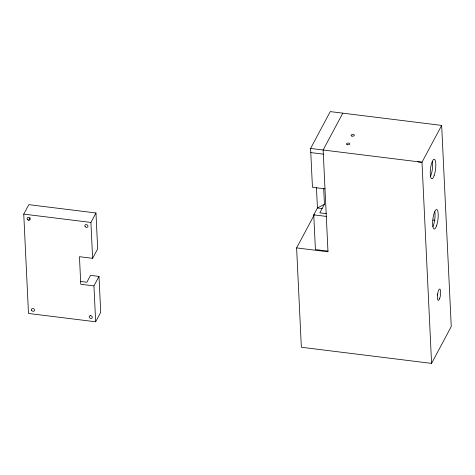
<?xml version="1.0" encoding="UTF-8"?>
<svg xmlns="http://www.w3.org/2000/svg" width="475" height="475" viewBox="0 0 475 475"><rect width="100%" height="100%" fill="white"/><g stroke="black" fill="none" stroke-linecap="round" stroke-linejoin="round"><path stroke-width="0.71" d="M98.996 276.426L100.706 312.312L95.653 321.783L28.482 313.464L23.75 214.118L28.803 204.654L95.974 212.972L97.684 248.864L92.625 258.329L79.456 256.696L80.768 284.258L93.943 285.891L98.996 276.426L90.529 275.375L86.854 282.257L80.578 281.485M28.72 220.216L30.067 217.687M92.625 258.329L90.915 222.437L95.974 212.972M324.995 188.848L312.443 187.292L310.591 148.449L330.262 111.607L441.661 125.406L451.25 326.551L431.579 363.393L301.352 347.261L296.614 247.914L314.218 214.955M342.813 113.163L323.142 150.005L327.993 251.803L296.614 247.914M327.964 251.115L315.412 249.559L313.755 214.854L317.431 207.967L316.463 187.661M323.677 188.29L324.437 204.25L319.841 212.853L326.26 213.649M441.661 125.406L421.99 162.248L431.579 363.393M324.437 204.25L317.431 207.967L322.139 208.549M417.578 161.761L421.99 162.248L310.591 148.449M310.787 152.582L323.344 154.138M432.772 220.038L434.981 220.311M313.755 214.854L326.307 216.404M23.75 214.118L90.915 222.437M93.943 285.891L95.653 321.783M437.392 294.096A5.742 1.478 -82.9 0 1 437.261 295.094M432.452 161.453A9.815 2.529 -82.9 0 1 430.285 176.848M434.845 211.743A9.815 2.529 -82.9 0 1 432.915 226.658M90.826 315.709L90.422 315.673A1.639 1.312 28.1 0 0 89.496 317.686A1.639 1.312 28.1 0 0 92.138 317.929A1.639 1.312 28.1 0 0 90.826 315.709M31.712 310.496A1.639 1.312 28.1 0 0 34.42 310.715A1.639 1.312 28.1 0 0 32.852 308.524A1.639 1.312 28.1 0 0 31.712 310.496M85.078 226.51A1.639 1.312 28.1 0 0 87.798 226.848A1.639 1.312 28.1 0 0 86.343 224.61A1.639 1.312 28.1 0 0 85.078 226.51M27.33 219.355A1.639 1.312 28.1 0 0 30.044 219.693A1.639 1.312 28.1 0 0 28.589 217.455A1.639 1.312 28.1 0 0 27.33 219.355M347.088 144.637A1.639 0.879 -2.7 0 0 349.748 144.02A1.639 0.879 -2.7 0 0 347.575 143.118A1.639 0.879 -2.7 0 0 347.088 144.637M436.519 225.904A9.815 2.529 -82.9 0 0 437.095 209.76A9.815 2.529 -82.9 0 0 432.66 222.104A9.815 2.529 -82.9 0 0 436.519 225.904M434.12 175.619A9.815 2.529 -82.9 0 0 434.696 159.475A9.815 2.529 -82.9 0 0 430.261 171.819A9.815 2.529 -82.9 0 0 434.12 175.619M439.66 298.573A5.742 1.478 -82.9 0 0 439.992 289.132A5.742 1.478 -82.9 0 0 437.404 296.353A5.742 1.478 -82.9 0 0 439.66 298.573M351.904 136.105A1.639 0.879 -2.7 0 0 354.368 135.268A1.639 0.879 -2.7 0 0 351.922 134.579A1.639 0.879 -2.7 0 0 351.904 136.105"/></g></svg>
